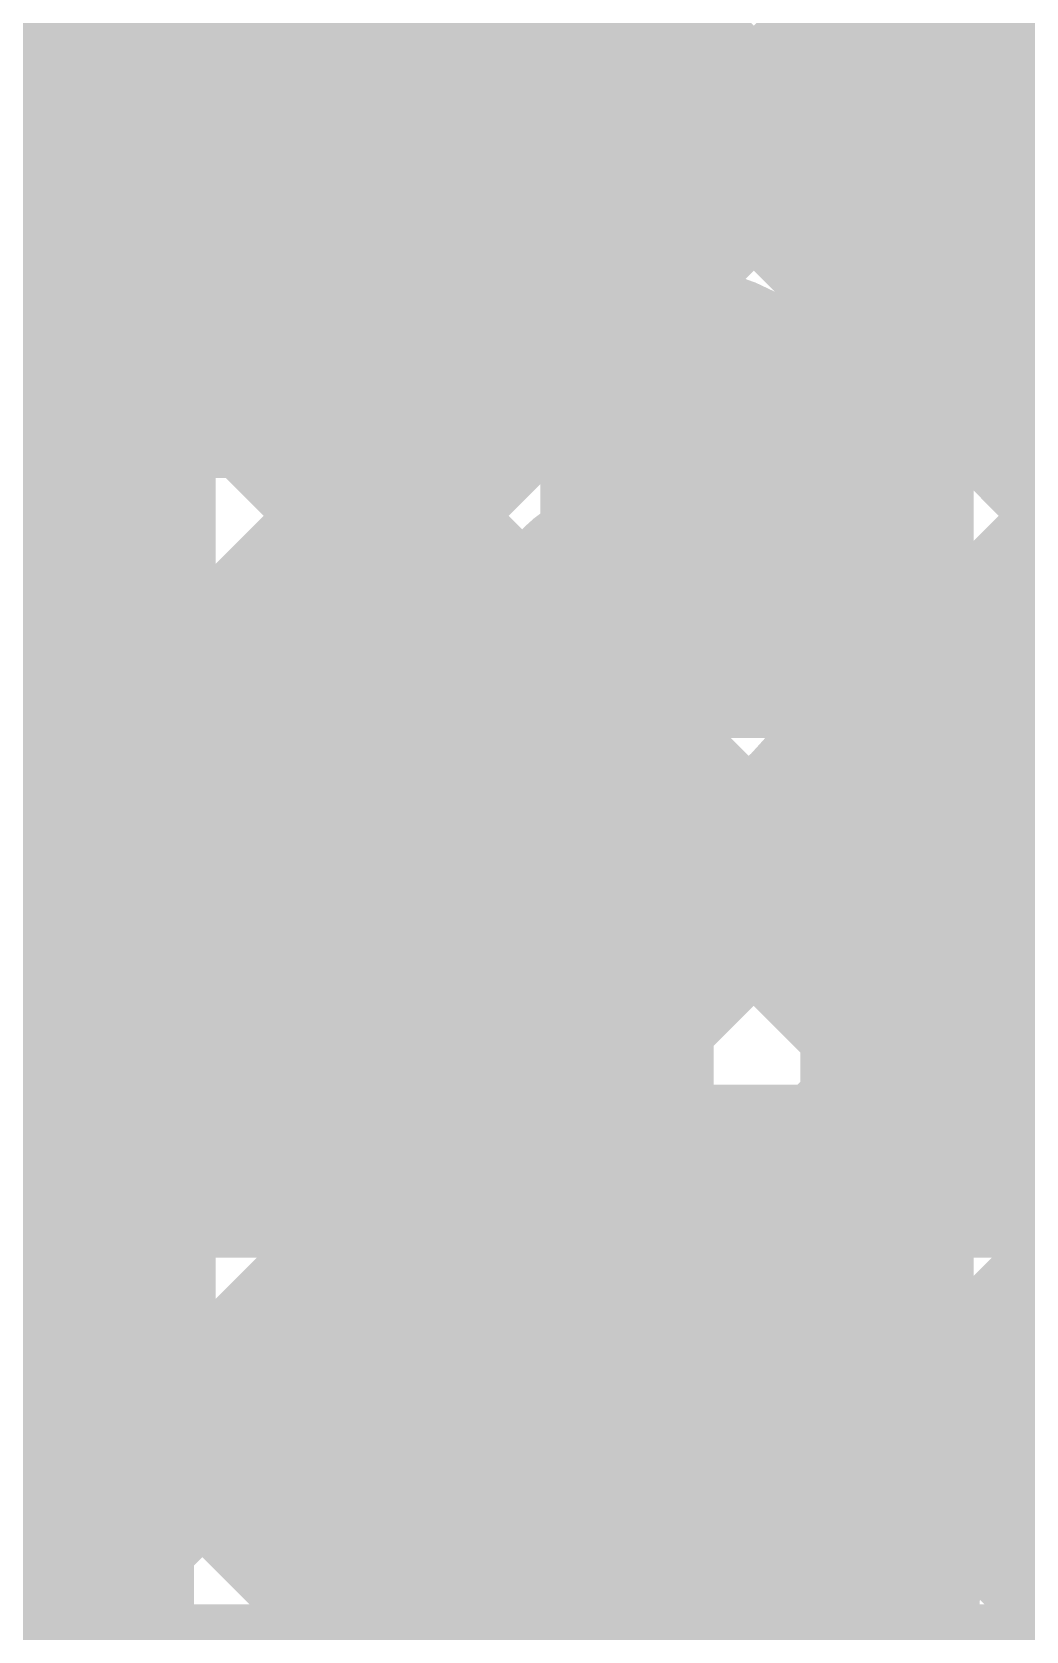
# Model space of a CAD drawing. Header units: millimetres. Extents: x 13 to 259, y -2 to 326.
# Drawn here: x 146.826 to 149.121, y 76.338 to 80.03 of the extents above; entities that cross this region are included whole.
import ezdxf

# ---------------------------------------------------------------- set-up
doc = ezdxf.new("R2010")
doc.units = ezdxf.units.MM
for name, color, linetype in [('BottomLayer', 5, 'Continuous'), ('ConnectLayer', 7, 'Continuous'), ('DrillDrawing', 1, 'Continuous'), ('Mechanical34', 56, 'Continuous'), ('MidLayer1', 16, 'Continuous'), ('MidLayer2', 76, 'Continuous'), ('MidLayer3', 90, 'Continuous'), ('MidLayer4', 156, 'Continuous'), ('MidLayer5', 130, 'Continuous'), ('MidLayer6', 216, 'Continuous'), ('MultiLayer', 9, 'Continuous'), ('TopLayer', 1, 'Continuous')]:
    doc.layers.add(name, color=color, linetype=linetype)

msp = doc.modelspace()

# ---------------------------------------------------------------- linework, layer by layer
at = {"layer": 'BottomLayer', "const_width": 0.2999994}
for points in [[(148.02504558, 78.67499886, 1), (148.32504498, 78.67499886, 1)], [(148.02504558, 76.42500335999999, 1), (148.32504498, 76.42500335999999, 1)]]:
    msp.add_lwpolyline(points, format="xyb", close=True, dxfattribs=at)
at = {"layer": 'ConnectLayer', "const_width": 0.3999992}
for points in [[(147.5997048, 68.24001338), (147.5997048, 136.36001176)], [(148.1997036, 68.24001338), (148.1997036, 136.36001176)], [(148.7997024, 68.24001338), (148.7997024, 136.36001176)], [(147.05004626, 76.98829153999999), (147.05004626, 89.40580036)], [(146.999706, 68.24001338), (146.999706, 89.3245864)], [(147.05004626, 80.01636269999999), (151.3600478, 84.32636423999999)], [(147.05004626, 79.16783506), (151.3600478, 83.47783659999999)], [(147.05004626, 78.31930741999999), (151.3600478, 82.62930896)], [(144.34446112, 82.21211142), (147.6002128, 78.95635974)], [(144.34446112, 82.21211142), (147.6002128, 78.95635974)], [(147.05004626, 82.0521092), (151.3600478, 77.74210765999999)], [(145.513679, 81.89142118), (148.09511402, 79.30998616)], [(145.513679, 81.89142118), (148.09511402, 79.30998616)], [(147.05004626, 77.47077978), (151.3600478, 81.78078131999999)], [(148.66546594, 79.08619945999999), (151.3600478, 81.78078131999999)], [(148.66546594, 79.08619945999999), (151.3600478, 81.78078131999999)], [(148.02880478, 79.29806594), (150.18675068, 81.45601184)], [(148.02880478, 79.29806594), (150.18675068, 81.45601184)], [(147.05004626, 81.20358155999999), (151.3600478, 76.89358001999999)], [(145.81375206, 75.38595794), (151.3600478, 80.93225368)], [(146.61048656, 79.576803), (147.62743652, 80.59375295999999)], [(146.61048656, 79.576803), (147.62743652, 80.59375295999999)], [(148.62864864, 80.47350682), (151.3600478, 77.74210765999999)], [(148.62864864, 80.47350682), (151.3600478, 77.74210765999999)], [(147.05004626, 80.35505392), (151.3600478, 76.04505238)], [(147.91214004, 80.34148778), (150.13375866, 78.11986916)], [(147.91214004, 80.34148778), (150.13375866, 78.11986916)], [(146.61069484, 78.72848364), (148.1672551, 80.28504389999999)], [(146.61069484, 78.72848364), (148.1672551, 80.28504389999999)], [(145.5757693, 74.29944754), (151.3600478, 80.08372604)], [(146.59570376, 79.7998404), (151.3600478, 79.7998404)], [(147.05004626, 79.50652628), (151.3600478, 75.19652473999999)], [(145.81375206, 75.38595794), (149.88474976, 79.45695564)], [(145.81375206, 75.38595794), (149.88474976, 79.45695564)], [(146.4584066, 79.24963829999999), (149.96407396, 75.74397094)], [(146.4584066, 79.24963829999999), (149.96407396, 75.74397094)], [(145.79411786, 73.66926846), (151.3600478, 79.23519839999999)], [(146.59004464, 79.1998416), (151.3600478, 79.1998416)], [(148.32379784, 77.04747608), (150.43642252, 79.16010076)], [(148.32379784, 77.04747608), (150.43642252, 79.16010076)], [(146.57548536, 77.84474652), (147.5519782, 78.82123935999999)], [(146.57548536, 77.84474652), (147.5519782, 78.82123935999999)], [(147.05004626, 78.65799863999999), (151.3600478, 74.3479971)], [(146.58005228, 78.5998428), (151.3600478, 78.5998428)], [(148.81003258, 78.5950676), (149.78851932, 77.61658086)], [(148.81003258, 78.5950676), (149.78851932, 77.61658086)], [(146.45911272, 78.40040454), (147.87122572, 76.98829153999999)], [(146.45911272, 78.40040454), (147.87122572, 76.98829153999999)], [(141.21339042, 68.24001338), (151.3600478, 78.38667076)], [(145.51698608, 75.9377196), (147.76384468, 78.18457819999999)], [(145.51698608, 75.9377196), (147.76384468, 78.18457819999999)], [(148.45640616, 78.10016637999999), (150.6620812, 75.89449133999999)], [(148.45640616, 78.10016637999999), (150.6620812, 75.89449133999999)], [(146.5895214, 77.999844), (151.3600478, 77.999844)], [(147.05004626, 77.809471), (151.3600478, 73.49946946)], [(148.77437098, 76.64952157999998), (149.7967667, 77.67191729999999)], [(148.77437098, 76.64952157999998), (149.7967667, 77.67191729999999)], [(146.43481762, 77.576172), (147.5369287, 76.47406092)], [(146.43481762, 77.576172), (147.5369287, 76.47406092)], [(145.6884691, 77.47399288), (148.57229874, 74.59016324)], [(145.6884691, 77.47399288), (148.57229874, 74.59016324)], [(146.13151368, 77.3998452), (151.3600478, 77.3998452)], [(144.00430178, 71.03092474), (150.02434308, 77.05096603999999)], [(144.00430178, 71.03092474), (150.02434308, 77.05096603999999)], [(145.75204276, 75.69028804), (147.05004626, 76.98829153999999)], [(147.03637344, 76.97461872), (151.3600478, 72.65094181999999)], [(145.5304049, 76.79984639999999), (151.3600478, 76.79984639999999)], [(146.61210962, 76.55035489999999), (151.3600478, 71.80241418)], [(143.31356656, 72.0372448), (147.55257256, 76.2762508)], [(143.31356656, 72.0372448), (147.55257256, 76.2762508)], [(142.4252295, 76.1998476), (151.3600478, 76.1998476)]]:
    msp.add_lwpolyline(points, dxfattribs=at)
at = {"layer": 'ConnectLayer'}
for points, const_width in [([(146.95004646, 80.01636269999999, 1), (147.15004606, 80.01636269999999, 1)], 0.1999996), ([(146.95004646, 79.50652628, 1), (147.15004606, 79.50652628, 1)], 0.1999996), ([(148.815044, 78.67499886, 1), (147.53504656, 78.67499886, 1)], 0.3999992), ([(148.815044, 78.67499886, 1), (147.53504656, 78.67499886, 1)], 0.3999992), ([(147.92880498, 79.29806594, 1), (148.12880458, 79.29806594, 1)], 0.1999996), ([(147.92880498, 79.29806594, 1), (148.12880458, 79.29806594, 1)], 0.1999996), ([(147.99511422, 79.30998616, 1), (148.19511382, 79.30998616, 1)], 0.1999996), ([(147.99511422, 79.30998616, 1), (148.19511382, 79.30998616, 1)], 0.1999996), ([(146.95004646, 79.16783506, 1), (147.15004606, 79.16783506, 1)], 0.1999996), ([(148.56546614, 79.08619945999999, 1), (148.76546574, 79.08619945999999, 1)], 0.1999996), ([(148.56546614, 79.08619945999999, 1), (148.76546574, 79.08619945999999, 1)], 0.1999996), ([(147.500213, 78.95635974, 1), (147.7002126, 78.95635974, 1)], 0.1999996), ([(147.500213, 78.95635974, 1), (147.7002126, 78.95635974, 1)], 0.1999996), ([(147.4519784, 78.82123935999999, 1), (147.651978, 78.82123935999999, 1)], 0.1999996), ([(147.4519784, 78.82123935999999, 1), (147.651978, 78.82123935999999, 1)], 0.1999996), ([(146.95004646, 78.65799863999999, 1), (147.15004606, 78.65799863999999, 1)], 0.1999996), ([(147.43504676, 78.67499886, 1), (147.63504636, 78.67499886, 1)], 0.1999996), ([(147.43504676, 78.67499886, 1), (147.63504636, 78.67499886, 1)], 0.1999996), ([(148.7150442, 78.67499886, 1), (148.9150438, 78.67499886, 1)], 0.1999996), ([(148.7150442, 78.67499886, 1), (148.9150438, 78.67499886, 1)], 0.1999996), ([(148.71003278, 78.5950676, 1), (148.91003238, 78.5950676, 1)], 0.1999996), ([(148.71003278, 78.5950676, 1), (148.91003238, 78.5950676, 1)], 0.1999996), ([(146.95004646, 78.31930741999999, 1), (147.15004606, 78.31930741999999, 1)], 0.1999996), ([(147.66384488, 78.18457819999999, 1), (147.86384448, 78.18457819999999, 1)], 0.1999996), ([(147.66384488, 78.18457819999999, 1), (147.86384448, 78.18457819999999, 1)], 0.1999996), ([(148.35640636, 78.10016637999999, 1), (148.55640596, 78.10016637999999, 1)], 0.1999996), ([(148.35640636, 78.10016637999999, 1), (148.55640596, 78.10016637999999, 1)], 0.1999996), ([(146.95004646, 77.809471, 1), (147.15004606, 77.809471, 1)], 0.1999996), ([(146.95004646, 77.47077978, 1), (147.15004606, 77.47077978, 1)], 0.1999996), ([(148.815044, 76.42500335999999, 1), (147.53504656, 76.42500335999999, 1)], 0.3999992), ([(148.815044, 76.42500335999999, 1), (147.53504656, 76.42500335999999, 1)], 0.3999992), ([(148.22379804, 77.04747608, 1), (148.42379764, 77.04747608, 1)], 0.1999996), ([(148.22379804, 77.04747608, 1), (148.42379764, 77.04747608, 1)], 0.1999996), ([(146.93637364, 76.97461872, 1), (147.13637324, 76.97461872, 1)], 0.1999996), ([(146.95004646, 76.98829153999999, 1), (147.15004606, 76.98829153999999, 1)], 0.1999996), ([(146.95004646, 76.98829153999999, 1), (147.15004606, 76.98829153999999, 1)], 0.1999996), ([(147.77122592, 76.98829153999999, 1), (147.97122552, 76.98829153999999, 1)], 0.1999996), ([(147.77122592, 76.98829153999999, 1), (147.97122552, 76.98829153999999, 1)], 0.1999996), ([(148.67437118, 76.64952157999998, 1), (148.87437078, 76.64952157999998, 1)], 0.1999996), ([(148.67437118, 76.64952157999998, 1), (148.87437078, 76.64952157999998, 1)], 0.1999996), ([(147.4369289, 76.47406092, 1), (147.6369285, 76.47406092, 1)], 0.1999996), ([(147.4369289, 76.47406092, 1), (147.6369285, 76.47406092, 1)], 0.1999996), ([(147.43504676, 76.42500335999999, 1), (147.63504636, 76.42500335999999, 1)], 0.1999996), ([(147.43504676, 76.42500335999999, 1), (147.63504636, 76.42500335999999, 1)], 0.1999996), ([(148.7150442, 76.42500335999999, 1), (148.9150438, 76.42500335999999, 1)], 0.1999996), ([(148.7150442, 76.42500335999999, 1), (148.9150438, 76.42500335999999, 1)], 0.1999996), ([(147.45257276, 76.2762508, 1), (147.65257236, 76.2762508, 1)], 0.1999996), ([(147.45257276, 76.2762508, 1), (147.65257236, 76.2762508, 1)], 0.1999996)]:
    msp.add_lwpolyline(points, format="xyb", close=True, dxfattribs=dict(at, const_width=const_width))
at = {"layer": 'DrillDrawing', "const_width": 0.0508}
for points in [[(147.92104528, 78.67499886), (148.17504528, 78.92899886)], [(148.17504528, 78.92899886), (148.42904528, 78.67499886)], [(147.92104528, 78.67499886), (148.17504528, 78.42099886)], [(148.17504528, 78.42099886), (148.42904528, 78.67499886)], [(147.92104528, 76.42500335999999), (148.17504528, 76.67900336)], [(148.17504528, 76.67900336), (148.42904528, 76.42500335999999)], [(147.92104528, 76.42500335999999), (148.17504528, 76.17100336)], [(148.17504528, 76.17100336), (148.42904528, 76.42500335999999)]]:
    msp.add_lwpolyline(points, dxfattribs=at)
at = {"layer": 'DrillDrawing', "const_width": 0.0254}
for points in [[(148.16234528, 78.92899886, 1), (148.18774528, 78.92899886, 1)], [(148.16234528, 78.92899886, 1), (148.18774528, 78.92899886, 1)], [(147.90834528, 78.67499886, 1), (147.93374528, 78.67499886, 1)], [(147.90834528, 78.67499886, 1), (147.93374528, 78.67499886, 1)], [(148.41634528, 78.67499886, 1), (148.44174528, 78.67499886, 1)], [(148.41634528, 78.67499886, 1), (148.44174528, 78.67499886, 1)], [(148.16234528, 78.42099886, 1), (148.18774528, 78.42099886, 1)], [(148.16234528, 78.42099886, 1), (148.18774528, 78.42099886, 1)], [(148.16234528, 76.67900336, 1), (148.18774528, 76.67900336, 1)], [(148.16234528, 76.67900336, 1), (148.18774528, 76.67900336, 1)], [(147.90834528, 76.42500335999999, 1), (147.93374528, 76.42500335999999, 1)], [(147.90834528, 76.42500335999999, 1), (147.93374528, 76.42500335999999, 1)], [(148.41634528, 76.42500335999999, 1), (148.44174528, 76.42500335999999, 1)], [(148.41634528, 76.42500335999999, 1), (148.44174528, 76.42500335999999, 1)]]:
    msp.add_lwpolyline(points, format="xyb", close=True, dxfattribs=at)
at = {"layer": 'Mechanical34', "const_width": 0.0999998}
msp.add_lwpolyline([(146.80004676, 72.80000933999999), (146.80004676, 131.80001072)], dxfattribs=at)
at = {"layer": 'MidLayer1', "const_width": 0.2999994}
for points in [[(148.02504558, 78.67499886, 1), (148.32504498, 78.67499886, 1)], [(148.02504558, 76.42500335999999, 1), (148.32504498, 76.42500335999999, 1)]]:
    msp.add_lwpolyline(points, format="xyb", close=True, dxfattribs=at)
at = {"layer": 'MidLayer2', "const_width": 0.2999994}
for points in [[(148.02504558, 78.67499886, 1), (148.32504498, 78.67499886, 1)], [(148.02504558, 76.42500335999999, 1), (148.32504498, 76.42500335999999, 1)]]:
    msp.add_lwpolyline(points, format="xyb", close=True, dxfattribs=at)
at = {"layer": 'MidLayer3', "const_width": 0.2999994}
for points in [[(148.02504558, 78.67499886, 1), (148.32504498, 78.67499886, 1)], [(148.02504558, 76.42500335999999, 1), (148.32504498, 76.42500335999999, 1)]]:
    msp.add_lwpolyline(points, format="xyb", close=True, dxfattribs=at)
at = {"layer": 'MidLayer4', "const_width": 0.2999994}
for points in [[(148.02504558, 78.67499886, 1), (148.32504498, 78.67499886, 1)], [(148.02504558, 76.42500335999999, 1), (148.32504498, 76.42500335999999, 1)]]:
    msp.add_lwpolyline(points, format="xyb", close=True, dxfattribs=at)
at = {"layer": 'MidLayer5', "const_width": 0.2999994}
for points in [[(148.02504558, 78.67499886, 1), (148.32504498, 78.67499886, 1)], [(148.02504558, 76.42500335999999, 1), (148.32504498, 76.42500335999999, 1)]]:
    msp.add_lwpolyline(points, format="xyb", close=True, dxfattribs=at)
at = {"layer": 'MidLayer6', "const_width": 0.2999994}
for points in [[(148.02504558, 78.67499886, 1), (148.32504498, 78.67499886, 1)], [(148.02504558, 76.42500335999999, 1), (148.32504498, 76.42500335999999, 1)]]:
    msp.add_lwpolyline(points, format="xyb", close=True, dxfattribs=at)
at = {"layer": 'MultiLayer', "const_width": 0.2999994}
for points in [[(148.02504558, 78.67499886, 1), (148.32504498, 78.67499886, 1)], [(148.02504558, 76.42500335999999, 1), (148.32504498, 76.42500335999999, 1)]]:
    msp.add_lwpolyline(points, format="xyb", close=True, dxfattribs=at)
at = {"layer": 'TopLayer', "const_width": 0.2999994}
for points in [[(148.02504558, 78.67499886, 1), (148.32504498, 78.67499886, 1)], [(148.02504558, 76.42500335999999, 1), (148.32504498, 76.42500335999999, 1)]]:
    msp.add_lwpolyline(points, format="xyb", close=True, dxfattribs=at)

doc.saveas('drawing.dxf')
